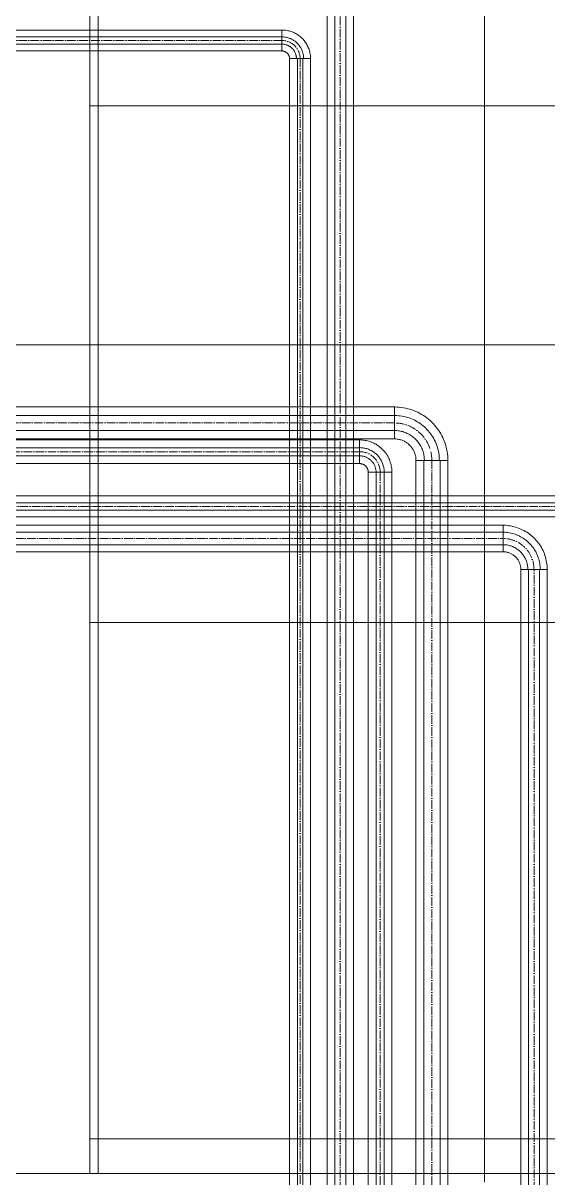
# Model space of a CAD drawing. Header units: millimetres. Extents: x -88595 to 880822, y -1054509 to -148035.
# Drawn here: x 536231 to 536841, y -275220 to -273878 of the extents above; entities that cross this region are included whole.
import ezdxf

# ---------------------------------------------------------------- set-up
doc = ezdxf.new("R2010")
doc.units = ezdxf.units.MM
for name, pattern in [('$0$ADSK_Скрыто', [6, 3, -3]), ('$1$ADSK_Скрыто', [6, 3, -3]), ('$10$ADSK_Осевая', [14, 10, -2, 0, -2]), ('$11$ADSK_Осевая', [14, 10, -2, 0, -2]), ('ADSK_Линия сетки', [25, 20, -2.5, 0, -2.5])]:
    doc.linetypes.add(name, pattern=pattern)
for name, color, linetype, lineweight in [('Изоляция', 7, 'Continuous', 18), ('Линии', 7, 'Continuous', 9), ('Оборудование', 7, 'Continuous', 18), ('Ограждение', 7, 'Continuous', 9), ('Оси', 7, 'Continuous', 9), ('Трубопровод', 7, 'Continuous', 18), ('Трубопроводы', 7, 'Continuous', 18)]:
    doc.layers.add(name, color=color, linetype=linetype, lineweight=lineweight)

# ---------------------------------------------------------------- blocks, each defined once
blk = doc.blocks.new('$0$ADSK_МедьПайка_Отвод-гнутая труба - Отвод _гнутая труба_-V85-В_Координация_кровля ОВ3')
at = {"layer": 'Линии', "color": 190, "linetype": '$0$ADSK_Скрыто', "true_color": 0x8000ff}
for p, q in [((-3.1, 23.8), (-3.5, 23.8)), ((-3.1, 23.8), (-3.5, 23.8)), ((3.5, 23.8), (3.1, 23.8)), ((3.5, 23.8), (3.1, 23.8))]:
    blk.add_line(p, q, dxfattribs=at)
at = {"layer": 'Трубопроводы', "color": 190, "true_color": 0x8000ff, "flags": 128}
for points in [[(-23.8, -4.8), (-22.7, -4.7), (-21.5, -4.7), (-20.4, -4.6), (-19.2, -4.4), (-18.1, -4.2), (-17, -3.9), (-15.9, -3.6), (-14.8, -3.3), (-13.7, -2.9), (-12.7, -2.5), (-11.6, -2), (-10.6, -1.5), (-9.6, -1), (-8.6, -0.4), (-7.7, 0.2), (-6.7, 0.9), (-5.8, 1.6), (-5, 2.3), (-4.1, 3.1), (-3.3, 3.9), (-2.5, 4.7), (-1.8, 5.6), (-1.1, 6.5), (-0.4, 7.4), (0.2, 8.4), (0.8, 9.3), (1.4, 10.3), (1.9, 11.4), (2.4, 12.4), (2.8, 13.5), (3.2, 14.5), (3.6, 15.6), (3.9, 16.7), (4.1, 17.8), (4.3, 18.9), (4.5, 20.1), (4.6, 21.2), (4.7, 22.3), (4.8, 23.5), (4.8, 23.8)], [(-4.8, 23.8), (-4.8, 23), (-4.8, 22.3), (-4.9, 21.5), (-5, 20.8), (-5.1, 20), (-5.3, 19.3), (-5.5, 18.5), (-5.7, 17.8), (-6, 17.1), (-6.3, 16.4), (-6.6, 15.7), (-6.9, 15), (-7.3, 14.3), (-7.7, 13.7), (-8.1, 13), (-8.5, 12.4), (-9, 11.8), (-9.5, 11.2), (-10, 10.7), (-10.5, 10.1), (-11.1, 9.6), (-11.7, 9.1), (-12.3, 8.7), (-12.9, 8.2), (-13.5, 7.8), (-14.2, 7.4), (-14.8, 7), (-15.5, 6.7), (-16.2, 6.3), (-16.9, 6.1), (-17.6, 5.8), (-18.3, 5.6), (-19.1, 5.4), (-19.8, 5.2), (-20.6, 5), (-21.3, 4.9), (-22.1, 4.8), (-22.8, 4.8), (-23.6, 4.8), (-23.8, 4.8)]]:
    blk.add_lwpolyline(points, dxfattribs=at)
blk = doc.blocks.new('$0$ADSK_МедьПайка_Отвод-гнутая труба - Отвод _гнутая труба_-V30-В_Координация_кровля ОВ3')
at = {"layer": 'Линии', "color": 134, "linetype": '$0$ADSK_Скрыто', "true_color": 0x00a6a6}
for p, q in [((-7.5, 39.7), (-7.9, 39.7)), ((-7.5, 39.7), (-7.9, 39.7)), ((-3.8, 39.7), (-4.4, 39.7)), ((-3.8, 39.7), (-4.4, 39.7)), ((4.4, 39.7), (3.8, 39.7)), ((4.4, 39.7), (3.8, 39.7)), ((7.9, 39.7), (7.5, 39.7)), ((7.9, 39.7), (7.5, 39.7))]:
    blk.add_line(p, q, dxfattribs=at)
at = {"layer": 'Трубопроводы', "color": 134, "true_color": 0x00a6a6, "flags": 128}
for points in [[(-39.7, -7.9), (-37.8, -7.9), (-35.9, -7.8), (-34, -7.6), (-32.1, -7.3), (-30.2, -7), (-28.4, -6.6), (-26.5, -6.1), (-24.7, -5.5), (-22.9, -4.9), (-21.1, -4.2), (-19.4, -3.4), (-17.7, -2.6), (-16, -1.6), (-14.4, -0.7), (-12.8, 0.4), (-11.2, 1.5), (-9.7, 2.7), (-8.3, 3.9), (-6.9, 5.2), (-5.5, 6.5), (-4.2, 7.9), (-3, 9.3), (-1.8, 10.8), (-0.7, 12.4), (0.4, 14), (1.4, 15.6), (2.3, 17.2), (3.2, 18.9), (4, 20.7), (4.7, 22.4), (5.4, 24.2), (5.9, 26), (6.4, 27.9), (6.9, 29.7), (7.2, 31.6), (7.5, 33.5), (7.7, 35.4), (7.9, 37.3), (7.9, 39.2), (7.9, 39.7)], [(-7.9, 39.7), (-8, 38.4), (-8, 37.2), (-8.2, 35.9), (-8.3, 34.6), (-8.6, 33.4), (-8.9, 32.2), (-9.2, 30.9), (-9.6, 29.7), (-10, 28.5), (-10.4, 27.3), (-11, 26.2), (-11.5, 25), (-12.1, 23.9), (-12.8, 22.8), (-13.5, 21.8), (-14.2, 20.7), (-15, 19.7), (-15.8, 18.8), (-16.7, 17.8), (-17.6, 16.9), (-18.5, 16.1), (-19.5, 15.2), (-20.5, 14.4), (-21.5, 13.7), (-22.5, 13), (-23.6, 12.3), (-24.7, 11.7), (-25.9, 11.1), (-27, 10.6), (-28.2, 10.1), (-29.4, 9.7), (-30.6, 9.3), (-31.8, 8.9), (-33.1, 8.6), (-34.3, 8.4), (-35.6, 8.2), (-36.8, 8.1), (-38.1, 8), (-39.4, 7.9), (-39.7, 7.9)]]:
    blk.add_lwpolyline(points, dxfattribs=at)
blk = doc.blocks.new('Кровля')
at = {"layer": 'Ограждение'}
h = blk.add_hatch(dxfattribs=at)
h.set_pattern_fill('FP_18', color=256, style=0, pattern_type=2)
h.set_pattern_definition([(0, (548766.5, 663825.2), (0, 600), []), (90, (548766.5, 663825.2), (-600, 4e-14), [])])
h.paths.add_polyline_path([(548585.5, 651222.5), (549365.5, 651222.5), (549365.5, 654690.5), (548585.5, 653910.5), (548585.5, 651496.8)])
h = blk.add_hatch(dxfattribs=at)
h.set_pattern_fill('FP_85', color=256, style=0, pattern_type=2)
h.set_pattern_definition([(0, (548314, 663825.2), (0, 600), []), (90, (548314, 663825.2), (-424.264, 3e-14), [])])
h.paths.add_polyline_path([(548585.5, 651222.5), (548585.5, 653910.5), (548575.5, 653900.5), (548575.5, 651222.5)])
h = blk.add_hatch(dxfattribs=at)
h.set_pattern_fill('FP_66', color=256, style=0, pattern_type=2)
h.set_pattern_definition([(0, (548766.5, 655875.84), (0, 424.264), []), (90, (548766.5, 655875.84), (-600, 4e-14), [])])
h.paths.add_polyline_path([(562891.9, 651212.5), (562901.9, 651212.5), (562891.9, 651222.5), (557865.5, 651222.5), (557865.5, 651212.5), (562710.2, 651212.5)])
h.paths.add_polyline_path([(517680.8, 651212.5), (534309.5, 651212.5), (534299.5, 651222.5), (517083.2, 651222.5), (517083.2, 651212.5)])
h.paths.add_polyline_path([(557065.5, 651212.5), (557065.5, 651222.5), (535099.5, 651222.5), (535089.5, 651212.5), (556755.9, 651212.5)])
for p, q in [((548585.5, 653910.5), (548585.5, 651222.5)), ((548575.5, 653900.5), (548575.5, 651222.5)), ((548575.5, 651222.5), (546075.5, 651222.5)), ((548585.5, 651222.5), (548575.5, 651222.5)), ((549365.5, 651222.5), (548585.5, 651222.5))]:
    blk.add_line(p, q, dxfattribs=at)
at = {"layer": 'Оси', "linetype": 'ADSK_Линия сетки', "ltscale": 100}
blk.add_line((585297.8, 652185.5), (508358.2, 652185.5), dxfattribs=at)

msp = doc.modelspace()

# ---------------------------------------------------------------- linework, layer by layer
at = {"layer": 'Изоляция', "color": 134, "true_color": 0x00a6a6}
for p, q in [((536584, -273834.4), (536584, -276650.1)), ((536614.7, -276650.1), (536614.7, -273834.4)), ((536662.4, -274324.2), (535657.5, -274324.2)), ((536662.4, -274334.1), (535657.5, -274334.1)), ((536662.4, -274324.9), (536662.4, -274324.2)), ((536662.4, -274328.1), (536662.4, -274326.7)), ((536662.4, -274328.3), (536662.4, -274329.6)), ((536662.4, -274331.2), (536662.4, -274333.4)), ((536662.4, -274334.7), (536662.4, -274337.9)), ((536662.4, -274338.6), (536662.4, -274346.9)), ((536662.4, -274347.6), (536662.4, -274350.8)), ((536662.4, -274351.5), (535657.5, -274351.5)), ((536662.4, -274361.3), (535657.5, -274361.3)), ((536662.4, -274352.1), (536662.4, -274354.3)), ((536687.3, -274386.2), (536687.3, -278135.6)), ((536724.4, -274386.2), (536687.3, -274386.2)), ((536724.4, -278172.7), (536724.4, -274386.2)), ((535417.6, -274461.7), (536788.5, -274461.7)), ((535417.6, -274469.8), (536788.5, -274469.8)), ((536788.5, -274462.2), (536788.5, -274461.7)), ((536788.5, -274464.9), (536788.5, -274463.7)), ((536788.5, -274465), (536788.5, -274466.1)), ((536788.5, -274467.5), (536788.5, -274469.3)), ((536788.5, -274470.4), (536788.5, -274473)), ((535417.6, -274484.2), (536788.5, -274484.2)), ((536788.5, -274473.6), (536788.5, -274480.4)), ((536788.5, -274481), (536788.5, -274483.7)), ((536788.5, -274484.8), (536788.5, -274486.6)), ((535417.6, -274492.4), (536788.5, -274492.4)), ((536809.1, -274513), (536809.1, -276636.5)), ((536839.8, -274513), (536809.1, -274513)), ((536839.8, -276636.5), (536839.8, -274513))]:
    msp.add_line(p, q, dxfattribs=at)
at = {"layer": 'Изоляция', "color": 190, "true_color": 0x8000ff}
for p, q in [((536531.6, -273886.3), (535606.9, -273886.3)), ((536531.9, -273894.2), (535607.2, -273894.2)), ((536531.6, -273887.5), (536531.6, -273886.3)), ((536531.6, -273890.9), (536531.6, -273892.3)), ((536531.6, -273893.2), (536531.6, -273895.3)), ((536531.6, -273902.6), (535606.9, -273902.6)), ((536531.6, -273895.7), (536531.6, -273901.2)), ((536531.6, -273901.6), (536531.6, -273903.7)), ((536531.6, -273910.6), (535606.9, -273910.6)), ((536531.6, -273910.6), (536531.6, -273909)), ((536540.5, -273919.4), (536540.5, -276597.1)), ((536564.8, -273919.5), (536540.5, -273919.5)), ((536564.8, -276597.1), (536564.8, -273919.5)), ((536621.9, -274362.5), (535532.8, -274362.5)), ((536621.9, -274363.8), (536621.9, -274362.5)), ((536621.9, -274371.5), (535532.8, -274371.5)), ((536621.9, -274367.7), (536621.9, -274369.3)), ((536621.9, -274370.3), (536621.9, -274372.7)), ((536621.9, -274373.2), (536621.9, -274379.3)), ((536621.9, -274381), (535532.8, -274381)), ((536621.9, -274390), (535532.8, -274390)), ((536621.9, -274379.8), (536621.9, -274382.2)), ((536621.9, -274390), (536621.9, -274388.2)), ((536631.9, -274400), (536631.9, -276819.4)), ((536659.4, -274400), (536631.9, -274400)), ((536659.4, -276633.7), (536659.4, -274400)), ((536871.4, -274427.5), (535457.1, -274427.5)), ((536871.4, -274435.5), (535457.1, -274435.5)), ((536871.4, -274443.9), (535457.1, -274443.9)), ((536871.4, -274451.9), (535457.1, -274451.9))]:
    msp.add_line(p, q, dxfattribs=at)
at = {"layer": 'Изоляция', "color": 190, "true_color": 0x8000ff, "flags": 128}
for points in [[(536564.8, -273919.5), (536564.8, -273918.2), (536564.7, -273916.8), (536564.6, -273915.5), (536564.4, -273914.2), (536564.2, -273912.9), (536563.9, -273911.6), (536563.5, -273910.3), (536563.1, -273909), (536562.7, -273907.8), (536562.2, -273906.6), (536561.6, -273905.3), (536561.1, -273904.2), (536560.4, -273903), (536559.7, -273901.8), (536559, -273900.7), (536558.2, -273899.7), (536557.4, -273898.6), (536556.6, -273897.6), (536555.7, -273896.6), (536554.7, -273895.7), (536553.8, -273894.8), (536552.8, -273893.9), (536551.7, -273893.1), (536550.6, -273892.3), (536549.5, -273891.5), (536548.4, -273890.8), (536547.2, -273890.2), (536546.1, -273889.6), (536544.9, -273889), (536543.6, -273888.5), (536542.4, -273888.1), (536541.1, -273887.7), (536539.8, -273887.3), (536538.5, -273887), (536537.2, -273886.8), (536535.9, -273886.6), (536534.6, -273886.4), (536533.3, -273886.3), (536531.9, -273886.3), (536531.6, -273886.3)], [(536531.6, -273910.6), (536531.9, -273910.6), (536532.3, -273910.6), (536532.6, -273910.7), (536533, -273910.7), (536533.3, -273910.8), (536533.7, -273910.9), (536534, -273911), (536534.4, -273911.1), (536534.7, -273911.2), (536535, -273911.3), (536535.4, -273911.5), (536535.7, -273911.6), (536536, -273911.8), (536536.3, -273912), (536536.6, -273912.2), (536536.9, -273912.4), (536537.2, -273912.6), (536537.4, -273912.8), (536537.7, -273913.1), (536538, -273913.3), (536538.2, -273913.6), (536538.4, -273913.8), (536538.6, -273914.1), (536538.9, -273914.4), (536539.1, -273914.7), (536539.2, -273915), (536539.4, -273915.3), (536539.6, -273915.6), (536539.7, -273916), (536539.9, -273916.3), (536540, -273916.6), (536540.1, -273917), (536540.2, -273917.3), (536540.3, -273917.6), (536540.3, -273918), (536540.4, -273918.3), (536540.4, -273918.7), (536540.5, -273919), (536540.5, -273919.4), (536540.5, -273919.5)], [(536659.4, -274400), (536659.4, -274398.5), (536659.3, -274397), (536659.2, -274395.5), (536658.9, -274394.1), (536658.7, -274392.6), (536658.4, -274391.1), (536658, -274389.7), (536657.5, -274388.2), (536657, -274386.8), (536656.5, -274385.4), (536655.8, -274384), (536655.2, -274382.7), (536654.5, -274381.4), (536653.7, -274380.1), (536652.9, -274378.8), (536652, -274377.6), (536651.1, -274376.4), (536650.1, -274375.3), (536649.1, -274374.2), (536648, -274373.1), (536646.9, -274372.1), (536645.8, -274371.1), (536644.6, -274370.2), (536643.4, -274369.3), (536642.2, -274368.4), (536640.9, -274367.6), (536639.6, -274366.9), (536638.2, -274366.2), (536636.9, -274365.6), (536635.5, -274365), (536634.1, -274364.5), (536632.6, -274364.1), (536631.2, -274363.7), (536629.7, -274363.3), (536628.3, -274363), (536626.8, -274362.8), (536625.3, -274362.6), (536623.8, -274362.5), (536622.3, -274362.5), (536621.9, -274362.5)], [(536621.9, -274390), (536622.3, -274390), (536622.7, -274390), (536623.1, -274390.1), (536623.5, -274390.1), (536623.9, -274390.2), (536624.3, -274390.3), (536624.6, -274390.4), (536625, -274390.5), (536625.4, -274390.6), (536625.8, -274390.8), (536626.1, -274391), (536626.5, -274391.1), (536626.9, -274391.3), (536627.2, -274391.5), (536627.5, -274391.8), (536627.9, -274392), (536628.2, -274392.2), (536628.5, -274392.5), (536628.8, -274392.8), (536629.1, -274393), (536629.3, -274393.3), (536629.6, -274393.6), (536629.9, -274394), (536630.1, -274394.3), (536630.3, -274394.6), (536630.5, -274395), (536630.7, -274395.3), (536630.9, -274395.7), (536631.1, -274396), (536631.2, -274396.4), (536631.4, -274396.8), (536631.5, -274397.2), (536631.6, -274397.5), (536631.7, -274397.9), (536631.8, -274398.3), (536631.8, -274398.7), (536631.9, -274399.1), (536631.9, -274399.5), (536631.9, -274399.9), (536631.9, -274400)]]:
    msp.add_lwpolyline(points, dxfattribs=at)
at = {"layer": 'Изоляция', "color": 134, "true_color": 0x00a6a6, "flags": 128}
for points in [[(536724.4, -274386.2), (536724.3, -274383.7), (536724.2, -274381.2), (536723.9, -274378.8), (536723.6, -274376.3), (536723.1, -274373.9), (536722.6, -274371.4), (536722, -274369.1), (536721.2, -274366.7), (536720.4, -274364.4), (536719.5, -274362.1), (536718.5, -274359.8), (536717.4, -274357.6), (536716.2, -274355.4), (536714.9, -274353.3), (536713.5, -274351.2), (536712.1, -274349.2), (536710.6, -274347.2), (536709, -274345.3), (536707.3, -274343.5), (536705.6, -274341.7), (536703.8, -274340.1), (536701.9, -274338.4), (536700, -274336.9), (536698, -274335.4), (536695.9, -274334.1), (536693.8, -274332.8), (536691.6, -274331.5), (536689.4, -274330.4), (536687.2, -274329.4), (536684.9, -274328.4), (536682.5, -274327.6), (536680.2, -274326.8), (536677.8, -274326.2), (536675.4, -274325.6), (536673, -274325.1), (536670.5, -274324.8), (536668, -274324.5), (536665.6, -274324.3), (536663.1, -274324.2), (536662.4, -274324.2)], [(536662.4, -274361.3), (536663.4, -274361.3), (536664.4, -274361.4), (536665.4, -274361.5), (536666.4, -274361.6), (536667.4, -274361.8), (536668.3, -274362), (536669.3, -274362.3), (536670.3, -274362.5), (536671.2, -274362.9), (536672.1, -274363.2), (536673, -274363.7), (536673.9, -274364.1), (536674.8, -274364.6), (536675.6, -274365.1), (536676.5, -274365.6), (536677.3, -274366.2), (536678.1, -274366.8), (536678.8, -274367.5), (536679.6, -274368.1), (536680.3, -274368.8), (536681, -274369.6), (536681.6, -274370.3), (536682.2, -274371.1), (536682.8, -274371.9), (536683.4, -274372.7), (536683.9, -274373.6), (536684.4, -274374.4), (536684.8, -274375.3), (536685.2, -274376.2), (536685.6, -274377.2), (536686, -274378.1), (536686.3, -274379), (536686.5, -274380), (536686.8, -274381), (536687, -274381.9), (536687.1, -274382.9), (536687.2, -274383.9), (536687.3, -274384.9), (536687.3, -274385.9), (536687.3, -274386.2)], [(536839.8, -274513), (536839.8, -274511), (536839.7, -274508.9), (536839.5, -274506.9), (536839.2, -274504.8), (536838.8, -274502.8), (536838.4, -274500.8), (536837.8, -274498.8), (536837.2, -274496.9), (536836.5, -274494.9), (536835.8, -274493), (536835, -274491.1), (536834, -274489.3), (536833.1, -274487.5), (536832, -274485.7), (536830.9, -274484), (536829.7, -274482.4), (536828.4, -274480.7), (536827.1, -274479.2), (536825.7, -274477.6), (536824.3, -274476.2), (536822.8, -274474.8), (536821.2, -274473.4), (536819.6, -274472.2), (536818, -274471), (536816.2, -274469.8), (536814.5, -274468.7), (536812.7, -274467.7), (536810.9, -274466.8), (536809, -274466), (536807.1, -274465.2), (536805.2, -274464.5), (536803.2, -274463.8), (536801.3, -274463.3), (536799.3, -274462.8), (536797.2, -274462.4), (536795.2, -274462.1), (536793.2, -274461.9), (536791.1, -274461.7), (536789.1, -274461.7), (536788.5, -274461.7)], [(536788.5, -274492.4), (536789.3, -274492.4), (536790.2, -274492.4), (536791, -274492.5), (536791.8, -274492.6), (536792.6, -274492.8), (536793.4, -274493), (536794.2, -274493.2), (536795, -274493.4), (536795.8, -274493.7), (536796.5, -274494), (536797.3, -274494.3), (536798, -274494.7), (536798.8, -274495.1), (536799.5, -274495.5), (536800.2, -274496), (536800.8, -274496.5), (536801.5, -274497), (536802.1, -274497.5), (536802.7, -274498.1), (536803.3, -274498.6), (536803.9, -274499.2), (536804.4, -274499.9), (536804.9, -274500.5), (536805.4, -274501.2), (536805.9, -274501.9), (536806.3, -274502.6), (536806.7, -274503.3), (536807.1, -274504), (536807.4, -274504.8), (536807.7, -274505.5), (536808, -274506.3), (536808.3, -274507.1), (536808.5, -274507.9), (536808.7, -274508.7), (536808.8, -274509.5), (536809, -274510.3), (536809.1, -274511.1), (536809.1, -274512), (536809.1, -274512.8), (536809.1, -274513)]]:
    msp.add_lwpolyline(points, dxfattribs=at)
at = {"layer": 'Линии', "color": 190, "linetype": '$1$ADSK_Скрыто', "true_color": 0x8000ff}
for p, q in [((536531.6, -273890.8), (536531.6, -273887.4)), ((536531.6, -273887.5), (536531.6, -273890.9)), ((536531.6, -273892.4), (536531.6, -273893.2)), ((536531.6, -273893.1), (536531.6, -273892.4)), ((536531.6, -273895.7), (536531.6, -273895.3)), ((536531.6, -273895.3), (536531.6, -273895.7)), ((536531.6, -273895.7), (536531.6, -273895.3)), ((536531.6, -273901.6), (536531.6, -273901.2)), ((536531.6, -273901.2), (536531.6, -273901.6)), ((536531.6, -273901.6), (536531.6, -273901.2)), ((536531.6, -273903.7), (536531.6, -273909)), ((536531.6, -273909), (536531.6, -273903.8)), ((536531.6, -273908), (536531.6, -273909)), ((536540.5, -273919.4), (536540.5, -273919.5)), ((536621.9, -274363.8), (536621.9, -274367.7)), ((536621.9, -274367.5), (536621.9, -274363.8)), ((536621.9, -274369.4), (536621.9, -274370.3)), ((536621.9, -274370.2), (536621.9, -274369.4)), ((536621.9, -274373.1), (536621.9, -274372.7)), ((536621.9, -274372.7), (536621.9, -274373.2)), ((536621.9, -274373.1), (536621.9, -274372.7)), ((536621.9, -274379.3), (536621.9, -274379.8)), ((536621.9, -274379.8), (536621.9, -274379.4)), ((536621.9, -274379.8), (536621.9, -274379.4)), ((536621.9, -274382.2), (536621.9, -274388.2)), ((536621.9, -274388.2), (536621.9, -274382.3)), ((536621.9, -274387), (536621.9, -274388.2)), ((536631.9, -274399.9), (536631.9, -274400))]:
    msp.add_line(p, q, dxfattribs=at)
at = {"layer": 'Линии', "color": 134, "linetype": '$1$ADSK_Скрыто', "true_color": 0x00a6a6}
for p, q in [((536662.4, -274324.8), (536662.4, -274326.6)), ((536662.4, -274326.7), (536662.4, -274324.9)), ((536662.4, -274329.6), (536662.4, -274331.2)), ((536662.4, -274331.1), (536662.4, -274329.7)), ((536662.4, -274333.5), (536662.4, -274334.7)), ((536662.4, -274334.6), (536662.4, -274333.5)), ((536662.4, -274334.6), (536662.4, -274334.1)), ((536662.4, -274338.6), (536662.4, -274338)), ((536662.4, -274338), (536662.4, -274338.6)), ((536662.4, -274338.6), (536662.4, -274338)), ((536662.4, -274347.5), (536662.4, -274346.9)), ((536662.4, -274346.9), (536662.4, -274347.5)), ((536662.4, -274347.6), (536662.4, -274346.9)), ((536662.4, -274350.8), (536662.4, -274352)), ((536662.4, -274351.4), (536662.4, -274350.9)), ((536662.4, -274352), (536662.4, -274350.9)), ((536662.4, -274354.3), (536662.4, -274360.8)), ((536662.4, -274361.3), (536662.4, -274354.4)), ((536788.5, -274462.2), (536788.5, -274463.6)), ((536788.5, -274463.7), (536788.5, -274462.2)), ((536788.5, -274466.1), (536788.5, -274467.5)), ((536788.5, -274467.3), (536788.5, -274466.2)), ((536788.5, -274469.4), (536788.5, -274470.4)), ((536788.5, -274470.3), (536788.5, -274469.4)), ((536788.5, -274470.3), (536788.5, -274469.8)), ((536788.5, -274473.6), (536788.5, -274473.1)), ((536788.5, -274473.1), (536788.5, -274473.6)), ((536788.5, -274473.6), (536788.5, -274473.1)), ((536788.5, -274480.4), (536788.5, -274481)), ((536788.5, -274481), (536788.5, -274480.5)), ((536788.5, -274481), (536788.5, -274480.5)), ((536788.5, -274483.7), (536788.5, -274484.7)), ((536788.5, -274484.2), (536788.5, -274483.8)), ((536788.5, -274484.7), (536788.5, -274483.8)), ((536788.5, -274486.6), (536788.5, -274492)), ((536788.5, -274492.4), (536788.5, -274486.7))]:
    msp.add_line(p, q, dxfattribs=at)
at = {"layer": 'Трубопровод', "color": 134, "true_color": 0x00a6a6}
for p, q in [((536593, -273834.4), (536593, -276591.4)), ((536605.7, -276591.4), (536605.7, -273834.4)), ((536696.3, -274386.2), (536696.3, -276823.6)), ((536715.4, -276823.6), (536715.4, -274386.2)), ((536818.1, -274513), (536818.1, -276826.1)), ((536830.8, -276826.1), (536830.8, -274513))]:
    msp.add_line(p, q, dxfattribs=at)
at = {"layer": 'Трубопровод', "color": 134, "linetype": '$10$ADSK_Осевая', "true_color": 0x00a6a6}
for p, q in [((536599.4, -276827.6), (536599.4, -273834.4)), ((536705.8, -274386.2), (536705.8, -276827.6)), ((536824.5, -276827.6), (536824.5, -274513))]:
    msp.add_line(p, q, dxfattribs=at)
at = {"layer": 'Трубопровод', "color": 190, "true_color": 0x8000ff}
for p, q in [((536549.5, -273919.5), (536549.5, -276827.6)), ((536555.8, -276827.6), (536555.8, -273919.5)), ((536640.9, -274400), (536640.9, -276591.4)), ((536650.4, -276591.4), (536650.4, -274400))]:
    msp.add_line(p, q, dxfattribs=at)
at = {"layer": 'Трубопровод', "color": 190, "linetype": '$10$ADSK_Осевая', "true_color": 0x8000ff}
for p, q in [((536552.6, -273919.5), (536552.6, -276590)), ((536645.7, -274400), (536645.7, -276590))]:
    msp.add_line(p, q, dxfattribs=at)
at = {"layer": 'Трубопроводы', "color": 190, "linetype": '$11$ADSK_Осевая', "true_color": 0x8000ff}
for p, q in [((536531.6, -273898.4), (535606.9, -273898.4)), ((536621.9, -274376.2), (535532.8, -274376.2)), ((536871.4, -274439.7), (535457.1, -274439.7))]:
    msp.add_line(p, q, dxfattribs=at)
at = {"layer": 'Трубопроводы', "color": 134, "linetype": '$11$ADSK_Осевая', "true_color": 0x00a6a6}
for p, q in [((536662.4, -274342.8), (535657.5, -274342.8)), ((535417.6, -274477), (536788.5, -274477))]:
    msp.add_line(p, q, dxfattribs=at)
at = {"layer": 'Трубопроводы', "color": 190, "linetype": '$11$ADSK_Осевая', "true_color": 0x8000ff}
for centre, radius in [((536531.6, -273919.5), 21.1), ((536621.9, -274400), 23.8)]:
    msp.add_arc(centre, radius, 0, 90, dxfattribs=at)
at = {"layer": 'Трубопроводы', "color": 134, "linetype": '$11$ADSK_Осевая', "true_color": 0x00a6a6}
for centre, radius in [((536662.4, -274386.2), 43.4), ((536788.5, -274513), 36)]:
    msp.add_arc(centre, radius, 0, 90, dxfattribs=at)

# ---------------------------------------------------------------- block references
at = {"layer": 'Линии', "color": 190, "linetype": '$0$ADSK_Скрыто', "true_color": 0x8000ff, "xscale": 0.8847853714098064, "yscale": 0.8847853714098064, "zscale": 0.8847853714098064, "rotation": 90}
msp.add_blockref('$0$ADSK_МедьПайка_Отвод-гнутая труба - Отвод _гнутая труба_-V85-В_Координация_кровля ОВ3', (536552.6, -273898.4), dxfattribs=at)
at = {"layer": 'Линии', "color": 134, "linetype": '$0$ADSK_Скрыто', "true_color": 0x00a6a6, "rotation": 90}
for p, xscale, yscale, zscale in [((536705.8, -274342.8), 1.093565525358186, 1.093565525358186, 1.093565525358186), ((536824.5, -274477), 0.9061393152249667, 0.9061393152249667, 0.9061393152249667)]:
    msp.add_blockref('$0$ADSK_МедьПайка_Отвод-гнутая труба - Отвод _гнутая труба_-V30-В_Координация_кровля ОВ3', p, dxfattribs=dict(at, xscale=xscale, yscale=yscale, zscale=zscale))
at = {"layer": 'Линии', "color": 190, "linetype": '$0$ADSK_Скрыто', "true_color": 0x8000ff, "rotation": 90}
msp.add_blockref('$0$ADSK_МедьПайка_Отвод-гнутая труба - Отвод _гнутая труба_-V85-В_Координация_кровля ОВ3', (536645.7, -274376.2), dxfattribs=at)
at = {"layer": 'Оборудование', "color": 5, "true_color": 0x0000ff}
msp.add_blockref('Кровля', (-12267.3, -926437.4), dxfattribs=at)

doc.saveas('drawing.dxf')
